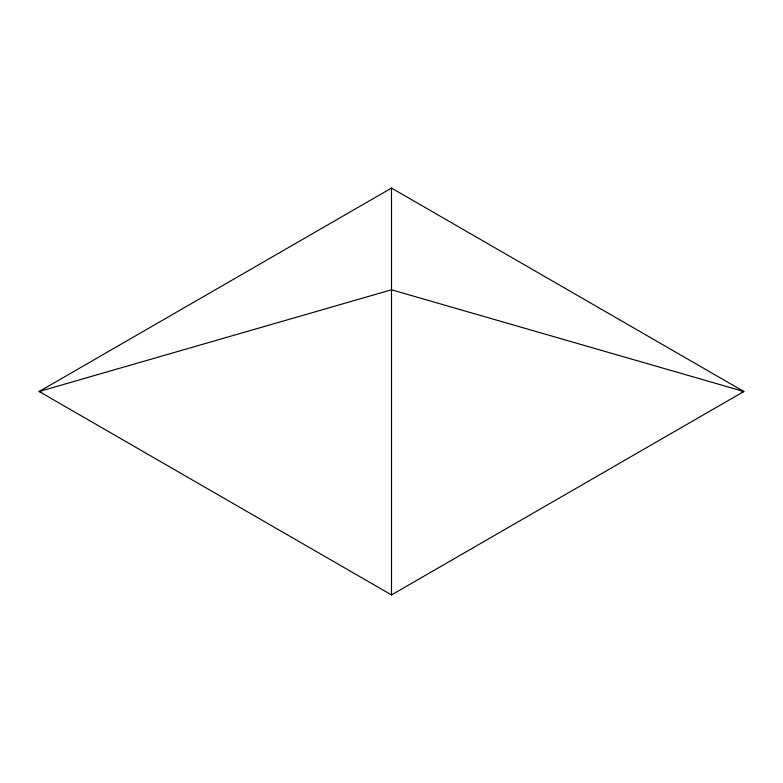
<?xml version="1.0" encoding="UTF-8"?>
<svg xmlns="http://www.w3.org/2000/svg" width="783" height="783" viewBox="0 0 783 783"><rect width="100%" height="100%" fill="white"/><g stroke="black" fill="none" stroke-linecap="round" stroke-linejoin="round"><path stroke-width="1.17" d="M391.5 188.077L39.15 391.5L391.5 594.923L743.85 391.5L391.5 188.077L391.5 594.923M741.501 392.175L743.85 391.5L391.5 289.788L39.15 391.5L41.499 392.175"/></g></svg>
